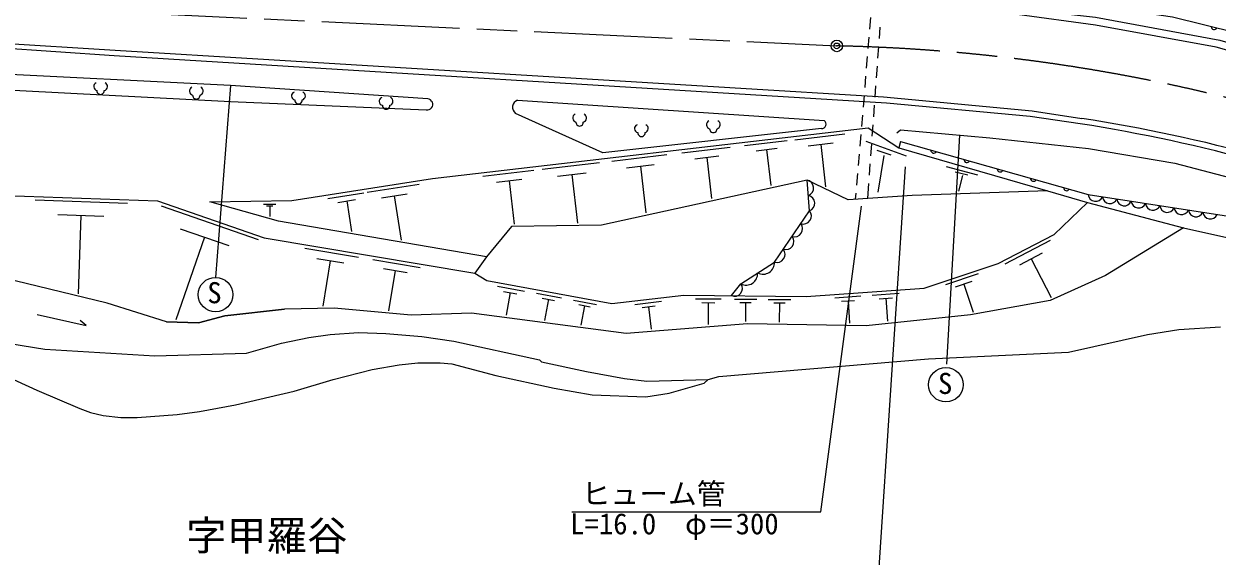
# Model space of a CAD drawing. Units: millimetres, scale not verified. Extents: x 40000 to 680000, y 20000 to 380000.
# Drawn here: x 400172 to 503868, y 266012 to 312231 of the extents above; entities that cross this region are included whole.
import ezdxf
from ezdxf.enums import TextEntityAlignment as Align

# ---------------------------------------------------------------- set-up
doc = ezdxf.new("R2010")
doc.units = ezdxf.units.MM
doc.header["$LTSCALE"] = 1000
doc.header["$PDMODE"] = 32
doc.header["$PDSIZE"] = 500
doc.linetypes.add('CHAIN', pattern=[18.5, 12, -1.5, 3.5, -1.5])
for name, color, linetype, lineweight in [('M-BGD', 7, 'Continuous', 25), ('M-BMK', 2, 'CHAIN', 13), ('M-BMK-SRVR', 3, 'Continuous', 25), ('M-STR-HTXT', 7, 'Continuous', 13)]:
    doc.layers.add(name, color=color, linetype=linetype, lineweight=lineweight)
doc.layers.add('M-BMK-HTXT', color=7, linetype='Continuous')
doc.styles.add('ＭＳ ゴシック', font='')
doc.styles.get('ＭＳ ゴシック').set_extended_font_data('MS Gothic')

msp = doc.modelspace()

# ---------------------------------------------------------------- linework, layer by layer
at = {"layer": 'M-BGD'}
for p, q in [((473694, 311780), (473777, 312777)), ((384806, 311432), (408104, 309935)), ((474560, 311947), (474487, 310950)), ((408016, 309462), (384885, 311037)), ((473552, 310086), (473635, 311082)), ((474436, 310252), (474364, 309255)), ((473410, 308392), (473493, 309388)), ((474313, 308556), (474241, 307559)), ((473268, 306698), (473352, 307694)), ((418141, 306894), (416837, 290221)), ((473126, 305004), (473210, 306000)), ((474190, 306861), (474117, 305864)), ((443084, 305603), (469714, 303837)), ((474067, 305165), (473994, 304168)), ((472985, 303310), (473068, 304306)), ((473943, 303470), (473871, 302472)), ((462809, 301661), (466503, 302090)), ((467175, 302168), (471511, 302672)), ((468334, 301644), (470502, 301896)), ((469418, 301770), (469847, 298084)), ((472843, 301616), (472926, 302612)), ((473330, 302035), (476853, 300771)), ((473820, 301774), (473748, 300777)), ((476342, 302020), (492666, 297412)), ((481493, 302571), (480342, 282692)), ((451271, 300320), (456061, 300877)), ((457343, 301026), (461556, 301516)), ((458470, 300516), (460576, 300761)), ((463797, 301214), (465644, 301429)), ((464720, 301322), (465085, 298182)), ((472701, 299922), (472785, 300918)), ((474290, 301274), (475507, 300865)), ((474898, 300806), (474395, 297623)), ((445206, 299616), (450184, 300194)), ((452552, 299741), (454947, 300019)), ((453750, 299880), (454223, 295809)), ((459523, 300639), (459939, 297058)), ((473697, 300079), (473624, 299081)), ((480317, 299847), (483055, 299121)), ((440056, 299017), (444486, 299532)), ((441241, 298481), (443456, 298739)), ((446537, 299014), (449026, 299303)), ((447782, 299158), (448274, 294927)), ((472559, 298227), (472643, 299224)), ((481112, 299390), (482212, 299121)), ((481733, 299063), (481393, 297705)), ((430003, 297611), (434511, 298322)), ((442348, 298610), (442786, 294844)), ((473574, 298383), (473478, 297067)), ((401158, 296947), (409181, 296662)), ((420994, 296578), (422074, 296580)), ((426595, 297073), (429711, 297565)), ((427448, 296729), (429006, 296975)), ((428227, 296852), (428645, 294203)), ((431237, 297113), (433491, 297468)), ((432364, 297291), (432968, 293459)), ((472456, 296997), (472501, 297530)), ((403121, 295672), (407133, 295530)), ((405127, 295601), (404885, 288782)), ((412092, 296442), (420544, 293507)), ((421265, 296416), (421804, 296418)), ((421534, 296417), (421537, 295499)), ((415878, 293707), (413383, 286523)), ((413765, 294441), (417991, 292973)), ((424598, 292751), (429242, 291976)), ((485436, 291396), (489374, 293440)), ((425643, 291860), (427965, 291473)), ((426804, 291667), (426145, 287720)), ((430500, 291766), (434601, 291081)), ((440390, 291991), (439360, 290591)), ((486727, 291316), (488696, 292338)), ((487712, 291827), (489449, 288480)), ((431422, 290980), (433473, 290637)), ((432447, 290808), (431866, 287323)), ((480283, 289594), (483145, 290545)), ((441346, 289456), (443667, 289029)), ((481141, 289403), (482572, 289878)), ((481856, 289640), (482664, 287207)), ((441863, 289001), (443023, 288788)), ((442443, 288895), (442080, 286922)), ((444734, 288833), (446887, 288437)), ((445213, 288411), (446289, 288213)), ((445751, 288312), (445414, 286482)), ((458526, 288366), (460769, 288343)), ((461916, 288332), (463866, 288313)), ((464866, 288303), (466817, 288284)), ((470634, 288443), (472916, 288603)), ((473884, 288670), (476226, 288834)), ((474494, 288360), (475665, 288442)), ((475079, 288401), (475219, 286411)), ((417645, 286865), (422809, 287458)), ((447950, 288241), (449944, 287874)), ((448393, 287850), (449390, 287667)), ((448892, 287759), (448580, 286064)), ((453276, 287874), (455569, 288144)), ((453890, 287598), (455036, 287732)), ((454463, 287665), (454692, 285715)), ((459083, 288024), (460205, 288012)), ((459644, 288018), (459625, 286111)), ((462400, 288035), (463376, 288025)), ((462888, 288030), (462872, 286372)), ((465351, 288005), (466327, 287996)), ((465839, 288001), (465822, 286342)), ((471228, 288140), (472369, 288220)), ((471799, 288180), (471935, 286241)), ((412565, 286357), (415359, 286272)), ((415359, 286272), (417645, 286865)), ((424926, 285002), (426789, 285256)), ((426789, 285256), (429244, 285426)), ((429244, 285426), (431615, 285341)), ((431615, 285341), (434747, 285087)), ((490966, 283732), (497824, 285256)), ((497824, 285256), (500533, 285680)), ((500533, 285680), (504174, 285934)), ((396732, 284833), (401981, 283986)), ((419507, 283648), (422555, 284494)), ((422555, 284494), (424926, 285002)), ((434747, 285087), (437541, 284664)), ((437541, 284664), (444992, 283055)), ((394023, 283732), (401304, 280430)), ((401981, 283986), (411549, 283394)), ((411549, 283394), (419507, 283648)), ((460571, 281616), (478774, 283140)), ((478774, 283140), (490966, 283732)), ((427043, 281362), (430429, 282208)), ((430429, 282208), (432800, 282632)), ((432800, 282632), (434409, 282801)), ((434409, 282801), (436356, 282801)), ((436356, 282801), (437372, 282716)), ((437372, 282716), (441182, 281700)), ((444992, 283055), (445161, 282886)), ((445161, 282886), (449056, 282039)), ((423656, 280346), (427043, 281362)), ((441182, 281700), (446262, 280600)), ((449056, 282039), (452358, 281446)), ((452358, 281446), (454305, 281192)), ((454305, 281192), (459639, 281362)), ((456253, 280176), (459301, 281023)), ((459301, 281023), (459639, 281362)), ((459639, 281362), (460571, 281616)), ((401304, 280430), (405029, 278822)), ((418576, 279160), (423656, 280346)), ((446262, 280600), (449564, 280007)), ((449564, 280007), (454221, 279838)), ((454221, 279838), (456253, 280176)), ((415443, 278568), (418576, 279160)), ((405029, 278822), (405961, 278483)), ((405961, 278483), (407061, 278229)), ((407061, 278229), (408585, 278060)), ((408585, 278060), (410025, 278060)), ((410025, 278060), (413496, 278314)), ((413496, 278314), (415443, 278568))]:
    msp.add_line(p, q, dxfattribs=at)
for points in [[(437943, 317497), (471629, 315895), (485806, 314967), (499998, 312835), (508292, 310781), (523695, 305778), (537255, 299775), (547032, 294808)], [(465869, 314911), (474801, 314482), (486544, 313570), (493311, 312806), (504089, 310823), (517127, 307024), (526693, 303373), (540821, 296775), (546430, 293800), (547032, 294808)], [(546221, 293325), (540320, 296286), (534158, 299235), (526330, 302781), (516956, 306502), (503774, 310206), (493294, 312115), (486481, 313032), (474539, 313975), (465891, 314397)], [(354240, 309086), (383896, 300241), (398588, 297338), (411773, 296871), (421060, 293645), (439360, 290591), (440413, 289933), (451254, 287938), (457521, 288676), (468158, 288570), (478407, 289288), (484831, 291421), (489703, 293948), (492599, 296713)], [(491978, 303550), (487625, 304182), (475144, 305358), (408016, 309462)], [(408104, 309935), (474861, 305898), (487783, 304674), (492101, 304024)], [(435280, 305713), (418141, 306894), (396047, 307977)], [(500931, 294529), (494171, 290395), (489357, 288220), (482422, 286962), (473379, 286017), (463068, 286188), (452527, 285341), (439065, 287119), (433816, 286950), (427127, 287542), (422809, 287458), (417645, 286865), (415359, 286272), (412565, 286357), (407418, 287964), (391398, 291860), (388350, 293300), (381178, 297048), (363879, 300879), (359021, 302577), (356770, 304868), (354240, 307822)], [(396468, 306620), (418136, 305486), (435139, 304769)], [(469488, 303135), (450488, 301037), (442891, 304456)], [(416347, 296775), (423466, 296884), (435692, 298812), (473535, 303209), (476194, 301472)], [(476035, 302770), (476363, 303036), (484122, 302333), (492679, 301411), (500183, 300147), (511584, 297146), (523090, 293222), (517996, 277416)], [(476342, 302020), (476194, 301472), (489115, 297735), (477357, 297333)], [(477357, 297333), (471801, 296952), (468247, 298670), (450356, 294760), (442536, 294641), (440390, 291991), (422299, 295102), (416347, 296775)], [(461662, 288635), (462479, 289651), (465401, 291547), (468456, 295996), (468247, 298670)], [(489115, 297735), (492599, 296713), (500931, 294529), (507049, 293172), (525256, 287011), (533036, 282035), (534307, 283918)], [(492666, 297412), (506358, 295306), (527119, 288736), (534307, 283918)], [(401323, 286990), (405588, 286042), (405070, 286466)]]:
    msp.add_lwpolyline(points, dxfattribs=at)
for centre in [(416831, 288721), (480297, 280898)]:
    msp.add_circle(centre, 1500, dxfattribs=at)
for centre, radius, start, end in [((503620, 311996), 256, 178.77261, 333.41184), ((406599, 306793), 359, 113.44836, 257.2818), ((407081, 306793), 359, 282.7182, 66.55164), ((406840, 306423), 321, 176.52859, 3.47141), ((414920, 306398), 359, 113.44836, 257.2818), ((415161, 306028), 321, 176.52859, 3.47141), ((415401, 306398), 359, 282.7182, 66.55164), ((423794, 305977), 359, 113.44836, 257.2818), ((424275, 305977), 359, 282.7182, 66.55164), ((424034, 305607), 321, 176.52859, 3.47141), ((431411, 305510), 359, 113.44836, 257.2818), ((431652, 305140), 321, 176.52859, 3.47141), ((431893, 305510), 359, 282.7182, 66.55164), ((435232, 305238), 478, 258.84727, 84.23015), ((443297, 304978), 661, 108.81423, 232.11894), ((448229, 304051), 359, 113.44836, 257.2818), ((448711, 304051), 359, 282.7182, 66.55164), ((469500, 303518), 384, 268.15593, 56.12389), ((470889, 167003), 138654, 68.00257, 81.20018), ((448470, 303681), 321, 176.52859, 3.47141), ((453598, 303145), 359, 113.44836, 257.2818), ((453839, 302775), 321, 176.52859, 3.47141), ((454080, 303145), 359, 282.7182, 66.55164), ((459847, 303479), 359, 113.44836, 257.2818), ((460088, 303109), 321, 176.52859, 3.47141), ((460329, 303479), 359, 282.7182, 66.55164), ((471040, 168374), 136789, 67.81392, 81.19518), ((479244, 301259), 256, 176.91824, 331.55747), ((482131, 300444), 256, 176.91824, 331.55747), ((468100, 297986), 699, 291.03113, 77.90147), ((485019, 299629), 256, 176.91824, 331.55747), ((487906, 298814), 256, 176.91824, 331.55747), ((490793, 297999), 256, 176.91824, 331.55747), ((468205, 296649), 699, 291.03113, 77.90147), ((493311, 297461), 646, 184.34961, 338.15806), ((494556, 297270), 646, 184.34961, 338.15806), ((495800, 297078), 646, 184.34961, 338.15806), ((497045, 296887), 646, 184.34961, 338.15806), ((498290, 296695), 646, 184.34961, 338.15806), ((467905, 295556), 705, 252.44772, 38.62161), ((499534, 296504), 646, 184.34961, 338.15806), ((500779, 296312), 646, 184.34961, 338.15806), ((502024, 296121), 646, 184.34961, 338.15806), ((503268, 295929), 646, 184.34961, 338.15806), ((467141, 294444), 705, 252.44772, 38.62161), ((466378, 293331), 705, 252.44772, 38.62161), ((465614, 292219), 705, 252.44772, 38.62161), ((464394, 291499), 1008, 243.2478, 2.69101), ((462933, 290551), 1008, 243.2478, 2.69101), ((461934, 289252), 675, 246.23067, 36.17884)]:
    msp.add_arc(centre, radius, start, end, dxfattribs=at)
at = {"layer": 'M-BMK'}
msp.add_line((370614, 315053), (470815, 310318), dxfattribs=at)
msp.add_arc((467584, 155887), 154464, 64.89109, 88.80149, dxfattribs=at)
at = {"layer": 'M-BMK-SRVR'}
msp.add_circle((470815, 310318), 500, dxfattribs=at)
msp.add_point((470815, 310318), dxfattribs=at)
at = {"layer": 'M-STR-HTXT'}
for p, q in [((474123, 259164), (476787, 299827)), ((469436, 269848), (472956, 296398)), ((447786, 269847), (469436, 269848))]:
    msp.add_line(p, q, dxfattribs=at)

# ---------------------------------------------------------------- texts
at = {"layer": 'M-BGD', "style": 'ＭＳ ゴシック'}
for p in [(416110, 287420), (479611, 279541)]:
    msp.add_text('S', height=1833, dxfattribs=at).set_placement(p, align=Align.BOTTOM_LEFT)
at = {"layer": 'M-BMK-HTXT', "style": 'ＭＳ ゴシック'}
msp.add_text('字甲羅谷', height=2566, dxfattribs=at).set_placement((414282, 265744), align=Align.BOTTOM_LEFT)
at = {"layer": 'M-STR-HTXT', "style": 'ＭＳ ゴシック'}
for s, p in [('ヒューム管', (448648, 269963)), ('L=16.0\u3000φ＝300', (447647, 267354))]:
    msp.add_text(s, height=1833, dxfattribs=at).set_placement(p, align=Align.BOTTOM_LEFT)

doc.saveas('drawing.dxf')
